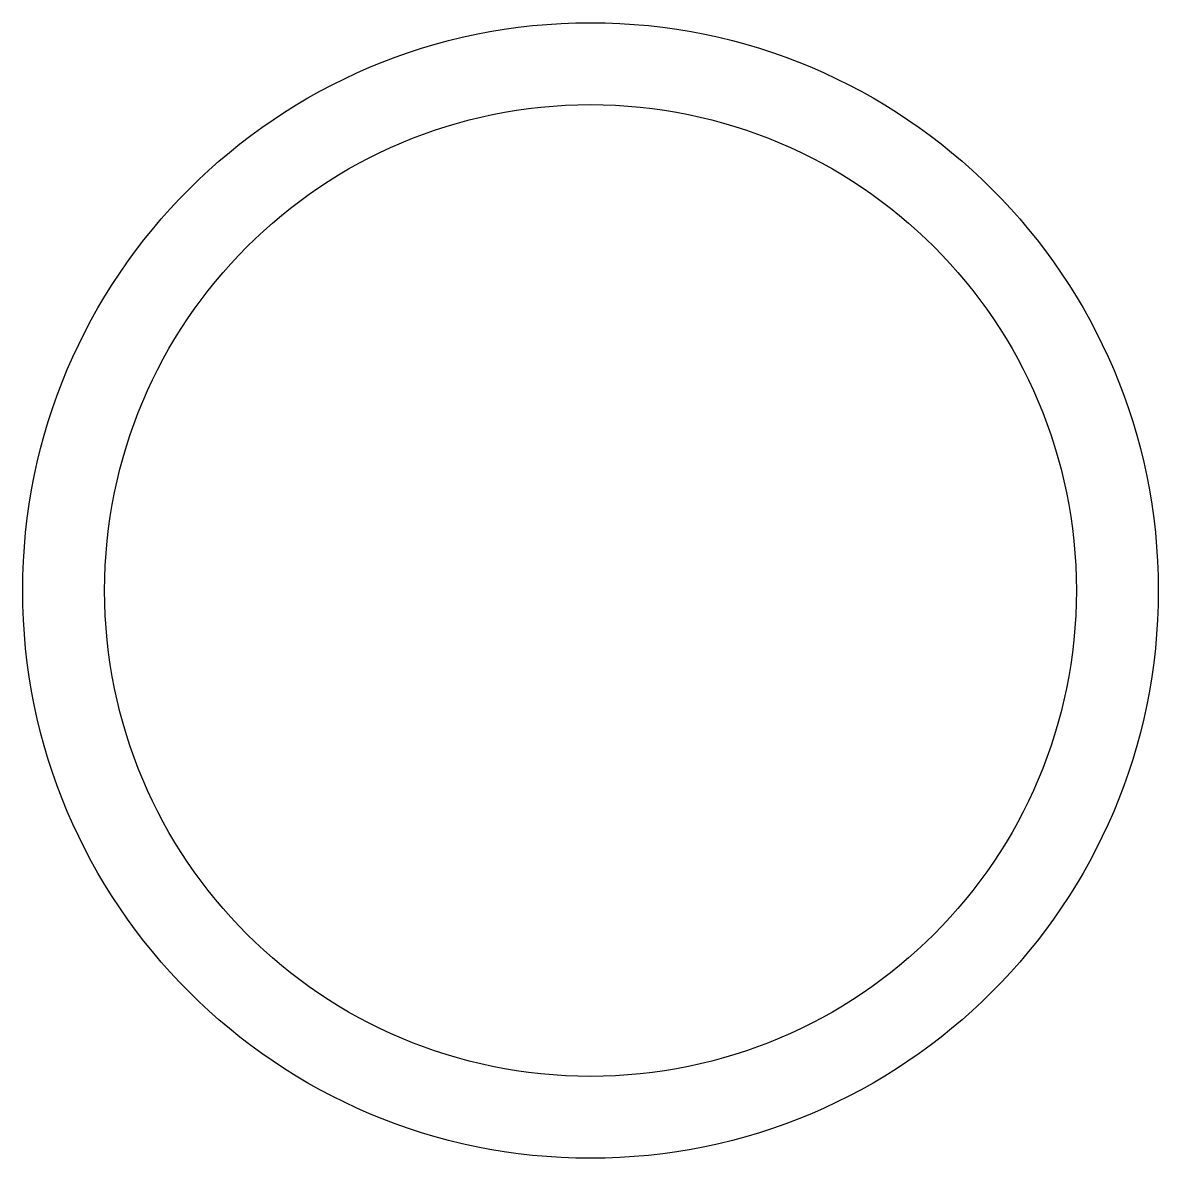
# Model space of a CAD drawing. Header units: millimetres. Extents: x -12.7 to 12.7, y -12.7 to 12.7.
import ezdxf

# ---------------------------------------------------------------- set-up
doc = ezdxf.new("R2010")
doc.units = ezdxf.units.MM

msp = doc.modelspace()

# ---------------------------------------------------------------- linework, layer by layer
for radius in [12.65, 10.825]:
    msp.add_circle((0, 0, -55), radius)

doc.saveas('drawing.dxf')
